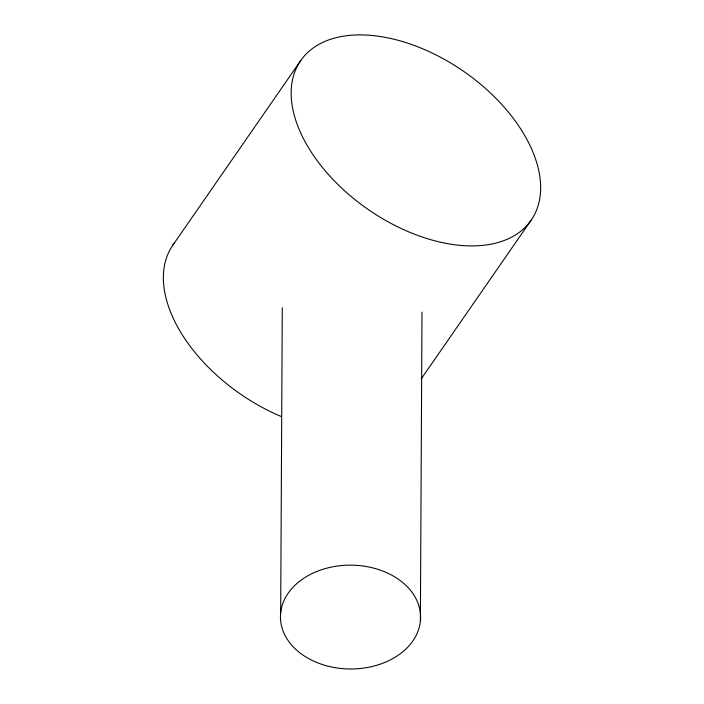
<?xml version="1.0" encoding="UTF-8"?>
<svg xmlns="http://www.w3.org/2000/svg" width="704" height="704" viewBox="0 0 704 704"><rect width="100%" height="100%" fill="white"/><g stroke="black" fill="none" stroke-linecap="round" stroke-linejoin="round"><path stroke-width="1.06" d="M280.676 612.718L282.278 307.798M420.376 621.412A70.074 51.911 0.3 0 0 320.496 570.09A70.074 51.911 0.3 0 0 310.71 659.692A70.074 51.911 0.3 0 0 420.376 621.412L421.995 312.11M173.043 244.895L300.837 60.377M421.238 378.858L530.957 220.44A140.158 83.961 34.7 0 0 400.101 40.85A140.158 83.961 34.7 0 0 316.633 159.931A140.158 83.961 34.7 0 0 530.957 220.44M281.459 416.61A140.158 83.961 34.7 0 1 174.275 243.223"/></g></svg>
